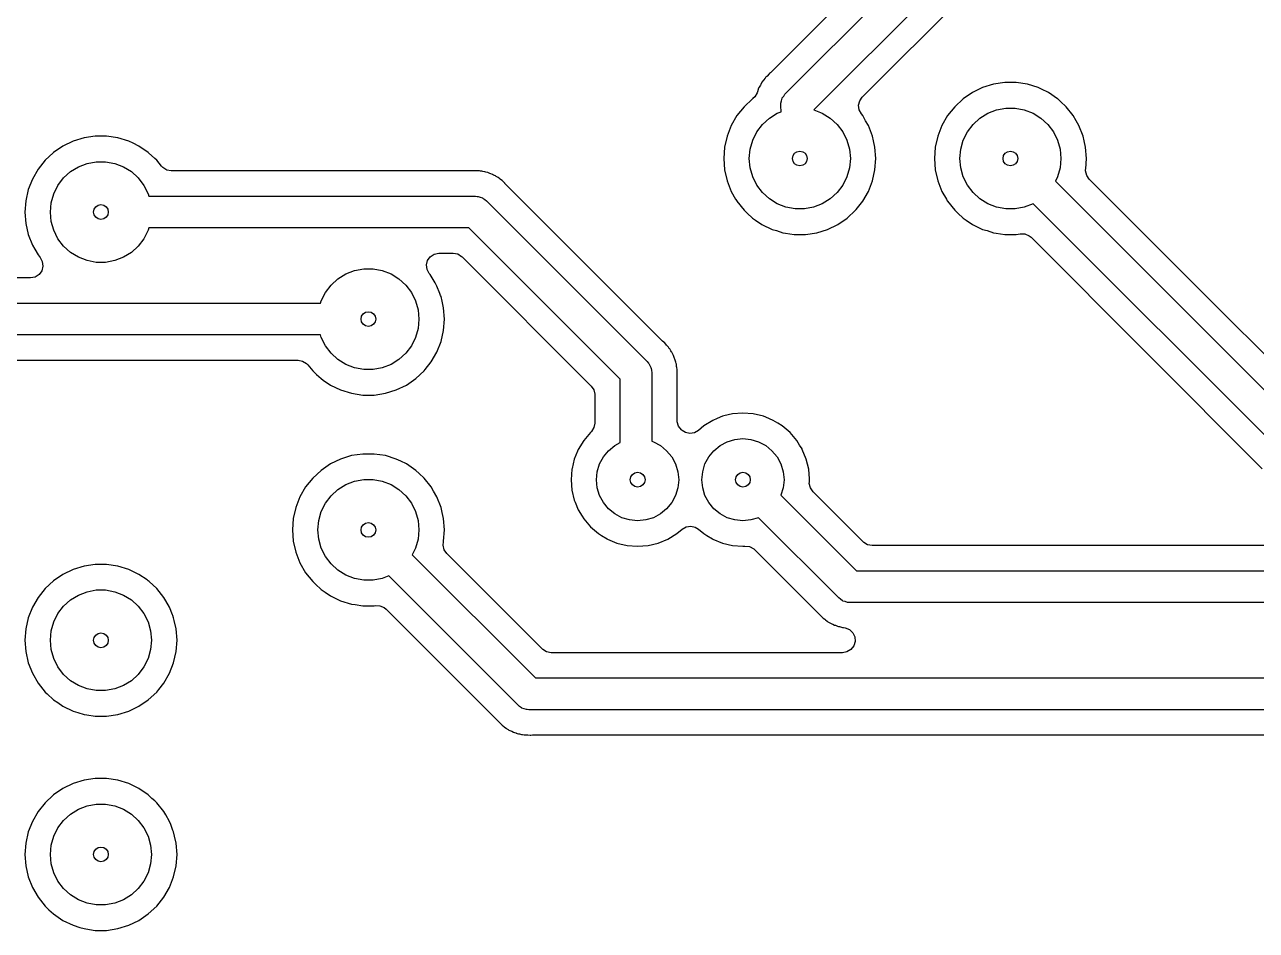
# Model space of a CAD drawing. Extents: x 0.79 to 9.84, y -6.5 to -0.79.
# Drawn here: x 1.666 to 2.817, y -3.558 to -2.712 of the extents above; entities that cross this region are included whole.
import ezdxf

# ---------------------------------------------------------------- set-up
doc = ezdxf.new("R2010")
doc.units = 0
doc.header["$MEASUREMENT"] = 0
doc.layers.add('BLACK', color=7, linetype='CONTINUOUS')

msp = doc.modelspace()

# ---------------------------------------------------------------- linework, layer by layer
at = {"layer": 'BLACK', "linetype": 'CONTINUOUS'}
for p, q in [((2.558, -2.5625), (2.3632, -2.7573)), ((2.377, -2.777), (2.577, -2.577)), ((2.5935, -2.6022), (2.4037, -2.792)), ((2.4489, -2.7802), (2.5999, -2.6293)), ((2.3582, -2.7625), (2.3566, -2.7641)), ((2.3586, -2.7619), (2.3582, -2.7625)), ((2.3589, -2.7616), (2.3586, -2.7619)), ((2.3596, -2.7609), (2.3589, -2.7616)), ((2.3589, -2.7616), (2.3589, -2.7616)), ((2.3599, -2.7606), (2.3596, -2.7609)), ((2.3619, -2.7584), (2.3599, -2.7606)), ((2.3623, -2.758), (2.3619, -2.7584)), ((2.3632, -2.7573), (2.3623, -2.758)), ((2.3623, -2.758), (2.3623, -2.758)), ((2.3516, -2.7731), (2.3509, -2.7753)), ((2.3517, -2.7727), (2.3516, -2.7731)), ((2.3516, -2.7731), (2.3516, -2.7731)), ((2.3524, -2.7712), (2.3517, -2.7727)), ((2.3525, -2.7708), (2.3524, -2.7712)), ((2.3537, -2.7689), (2.3525, -2.7708)), ((2.3541, -2.7682), (2.3537, -2.7689)), ((2.3552, -2.7662), (2.3541, -2.7682)), ((2.3554, -2.7658), (2.3552, -2.7662)), ((2.3552, -2.7662), (2.3552, -2.7662)), ((2.3564, -2.7645), (2.3554, -2.7658)), ((2.3566, -2.7641), (2.3564, -2.7645)), ((2.3566, -2.7641), (2.3566, -2.7641)), ((2.5614, -2.7712), (2.5519, -2.7758)), ((2.5716, -2.7681), (2.5614, -2.7712)), ((2.5614, -2.7712), (2.5614, -2.7712)), ((2.5821, -2.7665), (2.5716, -2.7681)), ((2.5716, -2.7681), (2.5716, -2.7681)), ((2.5927, -2.7665), (2.5821, -2.7665)), ((2.5821, -2.7665), (2.5821, -2.7665)), ((2.6032, -2.7681), (2.5927, -2.7665)), ((2.5927, -2.7665), (2.5927, -2.7665)), ((2.6134, -2.7712), (2.6032, -2.7681)), ((2.6032, -2.7681), (2.6032, -2.7681)), ((2.6165, -2.7727), (2.6134, -2.7712)), ((2.6134, -2.7712), (2.6134, -2.7712)), ((2.6134, -2.7712), (2.6134, -2.7712)), ((2.6134, -2.7712), (2.6134, -2.7712)), ((2.6229, -2.7758), (2.6165, -2.7727)), ((2.3462, -2.7818), (2.3384, -2.7891)), ((2.3466, -2.7816), (2.3462, -2.7818)), ((2.3485, -2.7798), (2.3466, -2.7815)), ((2.3466, -2.7815), (2.3466, -2.7816)), ((2.3507, -2.7761), (2.3485, -2.7798)), ((2.3509, -2.7753), (2.3507, -2.776)), ((2.3507, -2.776), (2.3507, -2.7761)), ((2.3727, -2.7859), (2.3728, -2.7857)), ((2.3728, -2.7856), (2.3734, -2.7834)), ((2.3728, -2.7857), (2.3728, -2.7856)), ((2.3734, -2.7834), (2.374, -2.7812)), ((2.374, -2.7812), (2.3741, -2.7811)), ((2.3741, -2.7809), (2.3755, -2.7791)), ((2.3741, -2.7811), (2.3741, -2.7809)), ((2.3755, -2.7791), (2.3767, -2.7772)), ((2.3767, -2.7772), (2.3769, -2.7771)), ((2.3769, -2.7771), (2.377, -2.777)), ((2.4455, -2.7877), (2.4466, -2.7835)), ((2.4466, -2.7835), (2.4489, -2.7802)), ((2.5431, -2.7818), (2.5353, -2.7891)), ((2.5519, -2.7758), (2.5431, -2.7818)), ((2.5431, -2.7818), (2.5431, -2.7818)), ((2.5519, -2.7758), (2.5519, -2.7758)), ((2.6313, -2.7816), (2.6229, -2.7758)), ((2.6317, -2.7818), (2.6313, -2.7816)), ((2.6343, -2.7842), (2.6317, -2.7818)), ((2.6395, -2.7891), (2.6343, -2.7842)), ((2.3384, -2.7891), (2.3318, -2.7974)), ((2.3621, -2.7997), (2.3695, -2.7951)), ((2.3695, -2.7951), (2.373, -2.7937)), ((2.3727, -2.7883), (2.3727, -2.7859)), ((2.373, -2.7937), (2.3727, -2.7883)), ((2.4037, -2.792), (2.4116, -2.7951)), ((2.4116, -2.7951), (2.419, -2.7997)), ((2.446, -2.792), (2.4455, -2.7877)), ((2.4481, -2.7958), (2.446, -2.792)), ((2.4493, -2.7974), (2.4481, -2.7958)), ((2.5353, -2.7891), (2.5287, -2.7974)), ((2.5589, -2.7997), (2.5663, -2.7951)), ((2.5663, -2.7951), (2.5745, -2.792)), ((2.5745, -2.792), (2.583, -2.7904)), ((2.583, -2.7904), (2.5918, -2.7904)), ((2.5918, -2.7904), (2.6003, -2.792)), ((2.6003, -2.792), (2.6085, -2.7951)), ((2.6085, -2.7951), (2.6159, -2.7997)), ((2.6461, -2.7974), (2.6395, -2.7891)), ((2.3265, -2.8066), (2.3226, -2.8164)), ((2.3318, -2.7974), (2.3265, -2.8066)), ((2.3265, -2.8066), (2.3265, -2.8066)), ((2.3504, -2.8125), (2.3556, -2.8056)), ((2.3556, -2.8056), (2.3621, -2.7997)), ((2.419, -2.7997), (2.4255, -2.8056)), ((2.4255, -2.8056), (2.4307, -2.8125)), ((2.4521, -2.8022), (2.4493, -2.7974)), ((2.4546, -2.8066), (2.4521, -2.8022)), ((2.4585, -2.8164), (2.4546, -2.8066)), ((2.4546, -2.8066), (2.4546, -2.8066)), ((2.5234, -2.8066), (2.5195, -2.8164)), ((2.5287, -2.7974), (2.5234, -2.8066)), ((2.5234, -2.8066), (2.5234, -2.8066)), ((2.5472, -2.8125), (2.5525, -2.8056)), ((2.5525, -2.8056), (2.5589, -2.7997)), ((2.6159, -2.7997), (2.6223, -2.8056)), ((2.6223, -2.8056), (2.6276, -2.8125)), ((2.6489, -2.8022), (2.6461, -2.7974)), ((2.6461, -2.7974), (2.6461, -2.7974)), ((2.6461, -2.7974), (2.6461, -2.7974)), ((2.6514, -2.8066), (2.6489, -2.8022)), ((2.6553, -2.8164), (2.6514, -2.8066)), ((2.6514, -2.8066), (2.6514, -2.8066)), ((1.7216, -2.8181), (1.7114, -2.8212)), ((1.7321, -2.8165), (1.7216, -2.8181)), ((1.7216, -2.8181), (1.7216, -2.8181)), ((1.7427, -2.8165), (1.7321, -2.8165)), ((1.7321, -2.8165), (1.7321, -2.8165)), ((1.7532, -2.8181), (1.7427, -2.8165)), ((1.7427, -2.8165), (1.7427, -2.8165)), ((1.7634, -2.8212), (1.7532, -2.8181)), ((1.7532, -2.8181), (1.7532, -2.8181)), ((2.3226, -2.8164), (2.3203, -2.8268)), ((2.3465, -2.8203), (2.3504, -2.8125)), ((2.4307, -2.8125), (2.4346, -2.8203)), ((2.4595, -2.8209), (2.4585, -2.8164)), ((2.5195, -2.8164), (2.5171, -2.8268)), ((2.5433, -2.8203), (2.5472, -2.8125)), ((2.6276, -2.8125), (2.6315, -2.8203)), ((2.6564, -2.8209), (2.6553, -2.8164)), ((1.7019, -2.8258), (1.6931, -2.8318)), ((1.7114, -2.8212), (1.7019, -2.8258)), ((1.7019, -2.8258), (1.7019, -2.8258)), ((1.7114, -2.8212), (1.7114, -2.8212)), ((1.7675, -2.8232), (1.7634, -2.8212)), ((1.7634, -2.8212), (1.7634, -2.8212)), ((1.7634, -2.8212), (1.7634, -2.8212)), ((1.7634, -2.8212), (1.7634, -2.8212)), ((1.7729, -2.8258), (1.7675, -2.8232)), ((1.7817, -2.8318), (1.7729, -2.8258)), ((2.3203, -2.8268), (2.3195, -2.8374)), ((2.3433, -2.8374), (2.3441, -2.8287)), ((2.3441, -2.8287), (2.3465, -2.8203)), ((2.4346, -2.8203), (2.437, -2.8287)), ((2.437, -2.8287), (2.4378, -2.8374)), ((2.4608, -2.8268), (2.4595, -2.8209)), ((2.4616, -2.8374), (2.4608, -2.8268)), ((2.5171, -2.8268), (2.5163, -2.8374)), ((2.5402, -2.8374), (2.541, -2.8287)), ((2.541, -2.8287), (2.5433, -2.8203)), ((2.6315, -2.8203), (2.6338, -2.8287)), ((2.6338, -2.8287), (2.6346, -2.8374)), ((2.6577, -2.8268), (2.6564, -2.8209)), ((2.6585, -2.8374), (2.6577, -2.8268)), ((1.6853, -2.8391), (1.6787, -2.8474)), ((1.6929, -2.832), (1.6853, -2.8391)), ((1.6931, -2.8318), (1.6929, -2.832)), ((1.6931, -2.8318), (1.6931, -2.8318)), ((1.6931, -2.8318), (1.6931, -2.8318)), ((1.7163, -2.8451), (1.7245, -2.842)), ((1.7245, -2.842), (1.733, -2.8404)), ((1.733, -2.8404), (1.7418, -2.8404)), ((1.7418, -2.8404), (1.7503, -2.842)), ((1.7503, -2.842), (1.7585, -2.8451)), ((1.7819, -2.832), (1.7817, -2.8318)), ((1.7817, -2.8318), (1.7817, -2.8318)), ((1.7877, -2.8374), (1.7819, -2.832)), ((1.7895, -2.8391), (1.7877, -2.8374)), ((1.7939, -2.8446), (1.7895, -2.8391)), ((2.3195, -2.8374), (2.3203, -2.848)), ((2.3441, -2.8461), (2.3433, -2.8374)), ((2.4378, -2.8374), (2.437, -2.8461)), ((2.4608, -2.848), (2.4616, -2.8374)), ((2.5163, -2.8374), (2.5171, -2.848)), ((2.541, -2.8461), (2.5402, -2.8374)), ((2.6346, -2.8374), (2.6338, -2.8461)), ((2.6578, -2.847), (2.6585, -2.8374)), ((1.6787, -2.8474), (1.6734, -2.8566)), ((1.7025, -2.8556), (1.7089, -2.8497)), ((1.7089, -2.8497), (1.7163, -2.8451)), ((1.7585, -2.8451), (1.7659, -2.8497)), ((1.7659, -2.8497), (1.7723, -2.8556)), ((1.7952, -2.8459), (1.7939, -2.8446)), ((1.7989, -2.8482), (1.7952, -2.8459)), ((1.8031, -2.849), (1.7989, -2.8482)), ((2.0842, -2.849), (1.8031, -2.849)), ((2.0857, -2.8489), (2.0842, -2.849)), ((2.0863, -2.8488), (2.0857, -2.8489)), ((2.0864, -2.8488), (2.0863, -2.8488)), ((2.087, -2.8489), (2.0864, -2.8488)), ((2.0864, -2.8488), (2.0864, -2.8488)), ((2.0884, -2.849), (2.087, -2.8489)), ((2.0893, -2.849), (2.0884, -2.849)), ((2.0913, -2.849), (2.0893, -2.849)), ((2.092, -2.8491), (2.0913, -2.849)), ((2.0913, -2.849), (2.0913, -2.849)), ((2.0935, -2.8493), (2.092, -2.8491)), ((2.0942, -2.8494), (2.0935, -2.8493)), ((2.0961, -2.85), (2.0942, -2.8494)), ((2.0942, -2.8494), (2.0942, -2.8494)), ((2.097, -2.8502), (2.0961, -2.85)), ((2.099, -2.8506), (2.097, -2.8502)), ((2.0996, -2.8509), (2.099, -2.8506)), ((2.099, -2.8506), (2.099, -2.8506)), ((2.099, -2.8506), (2.099, -2.8506)), ((2.101, -2.8514), (2.0996, -2.8509)), ((2.1017, -2.8516), (2.101, -2.8514)), ((2.1035, -2.8525), (2.1017, -2.8516)), ((2.1017, -2.8516), (2.1017, -2.8516)), ((2.1043, -2.8529), (2.1035, -2.8525)), ((2.1061, -2.8536), (2.1043, -2.8529)), ((2.1067, -2.8541), (2.1061, -2.8536)), ((2.1061, -2.8536), (2.1061, -2.8536)), ((2.108, -2.8548), (2.1067, -2.8541)), ((2.3203, -2.848), (2.3226, -2.8584)), ((2.3465, -2.8545), (2.3441, -2.8461)), ((2.3504, -2.8623), (2.3465, -2.8545)), ((2.4346, -2.8545), (2.4307, -2.8623)), ((2.437, -2.8461), (2.4346, -2.8545)), ((2.4585, -2.8584), (2.4608, -2.848)), ((2.5171, -2.848), (2.5195, -2.8584)), ((2.5433, -2.8545), (2.541, -2.8461)), ((2.5472, -2.8623), (2.5433, -2.8545)), ((2.6315, -2.8545), (2.6294, -2.8585)), ((2.6338, -2.8461), (2.6315, -2.8545)), ((2.6577, -2.8476), (2.6578, -2.847)), ((2.6577, -2.849), (2.6577, -2.8476)), ((2.6587, -2.8533), (2.6577, -2.849)), ((2.6611, -2.8568), (2.6587, -2.8533)), ((1.6734, -2.8566), (1.6695, -2.8664)), ((1.6734, -2.8566), (1.6734, -2.8566)), ((1.6933, -2.8703), (1.6972, -2.8625)), ((1.6972, -2.8625), (1.7025, -2.8556)), ((1.7723, -2.8556), (1.7776, -2.8625)), ((1.7776, -2.8625), (1.7815, -2.8703)), ((2.1086, -2.8552), (2.108, -2.8548)), ((2.1102, -2.8564), (2.1086, -2.8552)), ((2.1086, -2.8552), (2.1086, -2.8552)), ((2.1109, -2.857), (2.1102, -2.8564)), ((2.1125, -2.8581), (2.1109, -2.857)), ((2.1135, -2.8592), (2.1125, -2.8581)), ((2.1148, -2.8605), (2.1135, -2.8592)), ((2.115, -2.8607), (2.1148, -2.8605)), ((2.2623, -3.008), (2.115, -2.8607)), ((2.3226, -2.8584), (2.3265, -2.8682)), ((2.3556, -2.8692), (2.3504, -2.8623)), ((2.4307, -2.8623), (2.4255, -2.8692)), ((2.4546, -2.8682), (2.4585, -2.8584)), ((2.5195, -2.8584), (2.5234, -2.8682)), ((2.5525, -2.8692), (2.5472, -2.8623)), ((2.6294, -2.8585), (2.8736, -3.1027)), ((2.7697, -2.9653), (2.6611, -2.8568)), ((1.6671, -2.8768), (1.6663, -2.8874)), ((1.6695, -2.8664), (1.6671, -2.8768)), ((1.691, -2.8787), (1.6933, -2.8703)), ((1.7815, -2.8703), (1.7821, -2.8726)), ((1.7821, -2.8726), (2.0874, -2.8726)), ((2.0874, -2.8726), (2.0889, -2.8728)), ((2.0889, -2.8728), (2.0892, -2.8728)), ((2.0892, -2.8728), (2.0894, -2.8728)), ((2.0894, -2.8728), (2.0898, -2.8728)), ((2.0898, -2.8728), (2.0918, -2.8735)), ((2.0918, -2.8735), (2.0939, -2.8741)), ((2.0939, -2.8741), (2.0941, -2.8743)), ((2.0941, -2.8743), (2.0944, -2.8744)), ((2.0944, -2.8744), (2.0961, -2.8757)), ((2.0961, -2.8757), (2.0978, -2.877)), ((2.0978, -2.877), (2.2478, -3.027)), ((2.3265, -2.8682), (2.3265, -2.8682)), ((2.3265, -2.8682), (2.3306, -2.8754)), ((2.3306, -2.8754), (2.3316, -2.877)), ((2.3316, -2.877), (2.3318, -2.8774)), ((2.3318, -2.8774), (2.3384, -2.8858)), ((2.3621, -2.8751), (2.3556, -2.8692)), ((2.3695, -2.8797), (2.3621, -2.8751)), ((2.419, -2.8751), (2.4116, -2.8797)), ((2.4255, -2.8692), (2.419, -2.8751)), ((2.4432, -2.885), (2.4493, -2.8774)), ((2.4493, -2.8774), (2.4546, -2.8682)), ((2.4493, -2.8774), (2.4493, -2.8774)), ((2.4493, -2.8774), (2.4493, -2.8774)), ((2.5234, -2.8682), (2.5234, -2.8682)), ((2.5234, -2.8682), (2.5275, -2.8754)), ((2.5275, -2.8754), (2.5284, -2.877)), ((2.5284, -2.877), (2.5287, -2.8774)), ((2.5287, -2.8774), (2.5353, -2.8858)), ((2.5589, -2.8751), (2.5525, -2.8692)), ((2.5663, -2.8797), (2.5589, -2.8751)), ((1.6663, -2.8874), (1.6671, -2.898)), ((1.6902, -2.8874), (1.691, -2.8787)), ((1.691, -2.8961), (1.6902, -2.8874)), ((2.3384, -2.8858), (2.3414, -2.8885)), ((2.3414, -2.8885), (2.3462, -2.893)), ((2.3776, -2.8828), (2.3695, -2.8797)), ((2.3862, -2.8844), (2.3776, -2.8828)), ((2.3949, -2.8844), (2.3862, -2.8844)), ((2.4035, -2.8828), (2.3949, -2.8844)), ((2.4116, -2.8797), (2.4035, -2.8828)), ((2.4349, -2.893), (2.4427, -2.8858)), ((2.4427, -2.8858), (2.4432, -2.885)), ((2.5353, -2.8858), (2.5383, -2.8885)), ((2.5383, -2.8885), (2.5431, -2.893)), ((2.5745, -2.8828), (2.5663, -2.8797)), ((2.583, -2.8844), (2.5745, -2.8828)), ((2.5918, -2.8844), (2.583, -2.8844)), ((2.6003, -2.8828), (2.5918, -2.8844)), ((2.6085, -2.8797), (2.6003, -2.8828)), ((2.6087, -2.8796), (2.6085, -2.8797)), ((2.8527, -3.1236), (2.6087, -2.8796)), ((1.6671, -2.898), (1.6695, -2.9084)), ((1.6933, -2.9045), (1.691, -2.8961)), ((2.3462, -2.893), (2.349, -2.8949)), ((2.349, -2.8949), (2.355, -2.899)), ((2.355, -2.899), (2.355, -2.899)), ((2.355, -2.899), (2.355, -2.899)), ((2.355, -2.899), (2.3646, -2.9036)), ((2.4165, -2.9036), (2.4261, -2.899)), ((2.4261, -2.899), (2.4349, -2.893)), ((2.5431, -2.893), (2.5459, -2.8949)), ((2.5459, -2.8949), (2.5519, -2.899)), ((2.5519, -2.899), (2.5519, -2.899)), ((2.5519, -2.899), (2.5519, -2.899)), ((2.5519, -2.899), (2.5614, -2.9036)), ((1.6695, -2.9084), (1.6734, -2.9182)), ((1.6972, -2.9123), (1.6933, -2.9045)), ((1.7025, -2.9192), (1.6972, -2.9123)), ((1.7776, -2.9123), (1.7723, -2.9192)), ((1.7815, -2.9045), (1.7776, -2.9123)), ((1.7821, -2.9022), (1.7815, -2.9045)), ((2.0813, -2.9022), (1.7821, -2.9022)), ((2.2226, -3.0435), (2.0813, -2.9022)), ((2.3646, -2.9036), (2.3646, -2.9036)), ((2.3646, -2.9036), (2.3646, -2.9036)), ((2.3646, -2.9036), (2.3687, -2.9048)), ((2.3687, -2.9048), (2.3747, -2.9067)), ((2.3747, -2.9067), (2.3747, -2.9067)), ((2.3747, -2.9067), (2.3747, -2.9067)), ((2.3747, -2.9067), (2.3773, -2.9071)), ((2.3773, -2.9071), (2.3852, -2.9083)), ((2.3852, -2.9083), (2.3852, -2.9083)), ((2.3852, -2.9083), (2.3852, -2.9083)), ((2.3852, -2.9083), (2.3959, -2.9083)), ((2.3959, -2.9083), (2.4064, -2.9067)), ((2.3959, -2.9083), (2.3959, -2.9083)), ((2.4064, -2.9067), (2.4165, -2.9036)), ((2.5614, -2.9036), (2.5614, -2.9036)), ((2.5614, -2.9036), (2.5614, -2.9036)), ((2.5614, -2.9036), (2.5655, -2.9048)), ((2.5655, -2.9048), (2.5716, -2.9067)), ((2.5716, -2.9067), (2.5716, -2.9067)), ((2.5716, -2.9067), (2.5716, -2.9067)), ((2.5716, -2.9067), (2.5741, -2.9071)), ((2.5741, -2.9071), (2.5821, -2.9083)), ((2.5821, -2.9083), (2.5821, -2.9083)), ((2.5821, -2.9083), (2.5821, -2.9083)), ((2.5821, -2.9083), (2.5927, -2.9083)), ((2.5927, -2.9083), (2.5966, -2.9077)), ((2.5927, -2.9083), (2.5927, -2.9083)), ((2.5966, -2.9077), (2.6009, -2.9079)), ((2.6009, -2.9079), (2.6049, -2.9096)), ((2.6049, -2.9096), (2.6067, -2.911)), ((2.6067, -2.911), (2.8228, -3.1272)), ((1.6734, -2.9182), (1.6734, -2.9182)), ((1.6734, -2.9182), (1.6756, -2.9222)), ((1.6756, -2.9222), (1.6787, -2.9274)), ((1.7089, -2.9251), (1.7025, -2.9192)), ((1.7723, -2.9192), (1.7659, -2.9251)), ((1.6787, -2.9274), (1.6787, -2.9274)), ((1.6787, -2.9274), (1.6787, -2.9274)), ((1.6787, -2.9274), (1.6806, -2.9299)), ((1.6806, -2.9299), (1.6826, -2.9337)), ((1.6826, -2.9337), (1.6832, -2.938)), ((1.7163, -2.9297), (1.7089, -2.9251)), ((1.7245, -2.9328), (1.7163, -2.9297)), ((1.733, -2.9344), (1.7245, -2.9328)), ((1.7418, -2.9344), (1.733, -2.9344)), ((1.7503, -2.9328), (1.7418, -2.9344)), ((1.7585, -2.9297), (1.7503, -2.9328)), ((1.7659, -2.9251), (1.7585, -2.9297)), ((2.0416, -2.9368), (2.0427, -2.9326)), ((2.0427, -2.9326), (2.0452, -2.9291)), ((2.0452, -2.9291), (2.0489, -2.9267)), ((2.0489, -2.9267), (2.0531, -2.9258)), ((2.0531, -2.9258), (2.0534, -2.9258)), ((2.0534, -2.9258), (2.0666, -2.9258)), ((2.0666, -2.9258), (2.0709, -2.9266)), ((2.0709, -2.9266), (2.0745, -2.9289)), ((2.0745, -2.9289), (2.0749, -2.9293)), ((2.0749, -2.9293), (2.1955, -3.0499)), ((1.6796, -2.9457), (1.676, -2.9481)), ((1.6821, -2.9422), (1.6796, -2.9457)), ((1.6832, -2.938), (1.6821, -2.9422)), ((1.9589, -2.9497), (1.9663, -2.9451)), ((1.9663, -2.9451), (1.9745, -2.942)), ((1.9745, -2.942), (1.983, -2.9404)), ((1.983, -2.9404), (1.9918, -2.9404)), ((1.9918, -2.9404), (2.0003, -2.942)), ((2.0003, -2.942), (2.0085, -2.9451)), ((2.0085, -2.9451), (2.0159, -2.9497)), ((2.0422, -2.9411), (2.0416, -2.9368)), ((2.0442, -2.9449), (2.0422, -2.9411)), ((2.045, -2.9459), (2.0442, -2.9449)), ((2.0461, -2.9474), (2.045, -2.9459)), ((1.6714, -2.949), (1.5582, -2.949)), ((1.6717, -2.949), (1.6714, -2.949)), ((1.676, -2.9481), (1.6717, -2.949)), ((1.9472, -2.9625), (1.9525, -2.9556)), ((1.9525, -2.9556), (1.9589, -2.9497)), ((2.0159, -2.9497), (2.0223, -2.9556)), ((2.0223, -2.9556), (2.0276, -2.9625)), ((2.0497, -2.9536), (2.0461, -2.9474)), ((2.0514, -2.9566), (2.0497, -2.9536)), ((2.0541, -2.9634), (2.0514, -2.9566)), ((2.0514, -2.9566), (2.0514, -2.9566)), ((1.9433, -2.9703), (1.9472, -2.9625)), ((2.0276, -2.9625), (2.0315, -2.9703)), ((2.0549, -2.9653), (2.0541, -2.9634)), ((2.0553, -2.9664), (2.0549, -2.9653)), ((2.0563, -2.9706), (2.0553, -2.9664)), ((2.8772, -3.0728), (2.7697, -2.9653)), ((1.5435, -2.9726), (1.9427, -2.9726)), ((1.9427, -2.9726), (1.9433, -2.9703)), ((2.0315, -2.9703), (2.0338, -2.9787)), ((2.0338, -2.9787), (2.0346, -2.9874)), ((2.0577, -2.9768), (2.0563, -2.9706)), ((2.0585, -2.9874), (2.0577, -2.9768)), ((2.0346, -2.9874), (2.0338, -2.9961)), ((2.0577, -2.998), (2.0585, -2.9874)), ((1.9427, -3.0022), (1.5374, -3.0022)), ((1.9433, -3.0045), (1.9427, -3.0022)), ((1.9472, -3.0123), (1.9433, -3.0045)), ((2.0315, -3.0045), (2.0276, -3.0123)), ((2.0338, -2.9961), (2.0315, -3.0045)), ((2.0553, -3.0084), (2.0577, -2.998)), ((1.9525, -3.0192), (1.9472, -3.0123)), ((2.0276, -3.0123), (2.0223, -3.0192)), ((2.0514, -3.0182), (2.0553, -3.0084)), ((2.2634, -3.009), (2.2623, -3.008)), ((2.264, -3.0094), (2.2634, -3.009)), ((2.2653, -3.0109), (2.264, -3.0094)), ((2.264, -3.0094), (2.264, -3.0094)), ((2.2659, -3.0116), (2.2653, -3.0109)), ((2.2673, -3.013), (2.2659, -3.0116)), ((2.2677, -3.0136), (2.2673, -3.013)), ((2.2673, -3.013), (2.2673, -3.013)), ((2.2686, -3.0148), (2.2677, -3.0136)), ((2.2691, -3.0153), (2.2686, -3.0148)), ((2.2701, -3.0171), (2.2691, -3.0153)), ((2.2691, -3.0153), (2.2691, -3.0153)), ((2.2691, -3.0153), (2.2691, -3.0153)), ((1.5406, -3.0258), (1.9217, -3.0258)), ((1.9217, -3.0258), (1.9259, -3.0266)), ((1.9259, -3.0266), (1.9296, -3.0289)), ((1.9589, -3.0251), (1.9525, -3.0192)), ((1.9663, -3.0297), (1.9589, -3.0251)), ((2.0159, -3.0251), (2.0085, -3.0297)), ((2.0223, -3.0192), (2.0159, -3.0251)), ((2.0405, -3.0345), (2.0461, -3.0274)), ((2.0461, -3.0274), (2.0514, -3.0182)), ((2.0461, -3.0274), (2.0461, -3.0274)), ((2.0461, -3.0274), (2.0461, -3.0274)), ((2.2478, -3.027), (2.2488, -3.0281)), ((2.2705, -3.0179), (2.2701, -3.0171)), ((2.2708, -3.0182), (2.2705, -3.0179)), ((2.2716, -3.0195), (2.2708, -3.0182)), ((2.2719, -3.0202), (2.2716, -3.0195)), ((2.2725, -3.0215), (2.2719, -3.0202)), ((2.2729, -3.0222), (2.2725, -3.0215)), ((2.2735, -3.0241), (2.2729, -3.0222)), ((2.2729, -3.0222), (2.2729, -3.0222)), ((2.2738, -3.0249), (2.2735, -3.0241)), ((2.2741, -3.0258), (2.2738, -3.0249)), ((2.2745, -3.0268), (2.2741, -3.0258)), ((2.2746, -3.0275), (2.2745, -3.0268)), ((2.2745, -3.0268), (2.2745, -3.0268)), ((2.275, -3.0289), (2.2746, -3.0275)), ((1.9296, -3.0289), (1.9309, -3.0302)), ((1.9309, -3.0302), (1.9353, -3.0358)), ((1.9353, -3.0358), (1.9389, -3.0391)), ((1.9745, -3.0328), (1.9663, -3.0297)), ((1.983, -3.0344), (1.9745, -3.0328)), ((1.9918, -3.0344), (1.983, -3.0344)), ((2.0003, -3.0328), (1.9918, -3.0344)), ((2.0085, -3.0297), (2.0003, -3.0328)), ((2.0317, -3.043), (2.0395, -3.0358)), ((2.0395, -3.0358), (2.0405, -3.0345)), ((2.2488, -3.0281), (2.2491, -3.0283)), ((2.2491, -3.0283), (2.2491, -3.0285)), ((2.2491, -3.0285), (2.2494, -3.0288)), ((2.2494, -3.0288), (2.2504, -3.0307)), ((2.2504, -3.0307), (2.2514, -3.0326)), ((2.2514, -3.0326), (2.2514, -3.0329)), ((2.2514, -3.0329), (2.2516, -3.0332)), ((2.2516, -3.0332), (2.2518, -3.0353)), ((2.2518, -3.0353), (2.2522, -3.0374)), ((2.2522, -3.0374), (2.2522, -3.1015)), ((2.2752, -3.0296), (2.275, -3.0289)), ((2.2752, -3.0299), (2.2752, -3.0296)), ((2.2754, -3.0316), (2.2752, -3.0299)), ((2.2755, -3.0325), (2.2754, -3.0316)), ((2.2759, -3.0345), (2.2755, -3.0325)), ((2.2758, -3.0374), (2.2759, -3.0345)), ((2.2758, -3.0377), (2.2758, -3.0374)), ((2.2758, -3.038), (2.2758, -3.0377)), ((2.2758, -3.0819), (2.2758, -3.038)), ((1.9389, -3.0391), (1.9431, -3.043)), ((1.9431, -3.043), (1.945, -3.0443)), ((1.945, -3.0443), (1.9519, -3.049)), ((1.9519, -3.049), (1.9519, -3.049)), ((1.9519, -3.049), (1.9519, -3.049)), ((1.9519, -3.049), (1.9614, -3.0536)), ((2.0134, -3.0536), (2.0229, -3.049)), ((2.0229, -3.049), (2.0317, -3.043)), ((2.1955, -3.0499), (2.198, -3.0534)), ((2.2226, -3.1028), (2.2226, -3.0435)), ((1.9614, -3.0536), (1.9716, -3.0567)), ((1.9716, -3.0567), (1.9716, -3.0567)), ((1.9716, -3.0567), (1.9716, -3.0567)), ((1.9716, -3.0567), (1.9768, -3.0575)), ((1.9768, -3.0575), (1.9821, -3.0583)), ((1.9821, -3.0583), (1.9821, -3.0583)), ((1.9821, -3.0583), (1.9821, -3.0583)), ((1.9821, -3.0583), (1.9927, -3.0583)), ((1.9927, -3.0583), (2.0032, -3.0567)), ((1.9927, -3.0583), (1.9927, -3.0583)), ((2.0032, -3.0567), (2.0134, -3.0536)), ((2.198, -3.0534), (2.199, -3.0576)), ((2.199, -3.0576), (2.199, -3.0582)), ((2.199, -3.0582), (2.199, -3.0845)), ((2.199, -3.0845), (2.1982, -3.0888)), ((2.2759, -3.0833), (2.2758, -3.0819)), ((2.2772, -3.0874), (2.2759, -3.0833)), ((2.3092, -3.082), (2.3008, -3.0871)), ((2.3134, -3.0802), (2.3092, -3.082)), ((2.3092, -3.082), (2.3092, -3.082)), ((2.3092, -3.082), (2.3092, -3.082)), ((2.3092, -3.082), (2.3092, -3.082)), ((2.3182, -3.0782), (2.3134, -3.0802)), ((2.3197, -3.0779), (2.3182, -3.0782)), ((2.3277, -3.0759), (2.3197, -3.0779)), ((2.3374, -3.0752), (2.3277, -3.0759)), ((2.3277, -3.0759), (2.3277, -3.0759)), ((2.3277, -3.0759), (2.3277, -3.0759)), ((2.3277, -3.0759), (2.3277, -3.0759)), ((2.3471, -3.0759), (2.3374, -3.0752)), ((2.3374, -3.0752), (2.3374, -3.0752)), ((2.3566, -3.0782), (2.3471, -3.0759)), ((2.3471, -3.0759), (2.3471, -3.0759)), ((2.3471, -3.0759), (2.3471, -3.0759)), ((2.3471, -3.0759), (2.3471, -3.0759)), ((2.3588, -3.0791), (2.3566, -3.0782)), ((2.3566, -3.0782), (2.3566, -3.0782)), ((2.3566, -3.0782), (2.3566, -3.0782)), ((2.3656, -3.082), (2.3588, -3.0791)), ((2.3699, -3.0845), (2.3656, -3.082)), ((2.3656, -3.082), (2.3656, -3.082)), ((2.3656, -3.082), (2.3656, -3.082)), ((2.374, -3.0871), (2.3699, -3.0845)), ((2.195, -3.0934), (2.1886, -3.1008)), ((2.1953, -3.0931), (2.195, -3.0934)), ((2.1959, -3.0925), (2.1953, -3.0931)), ((2.1953, -3.0931), (2.1953, -3.0931)), ((2.1982, -3.0888), (2.1959, -3.0925)), ((2.2799, -3.0908), (2.2772, -3.0874)), ((2.2805, -3.0913), (2.2799, -3.0908)), ((2.2836, -3.0932), (2.2805, -3.0913)), ((2.2878, -3.0941), (2.2836, -3.0932)), ((2.2921, -3.0935), (2.2878, -3.0941)), ((2.2958, -3.0913), (2.2921, -3.0935)), ((2.3008, -3.0871), (2.2958, -3.0913)), ((2.3008, -3.0871), (2.3008, -3.0871)), ((2.3814, -3.0934), (2.374, -3.0871)), ((2.3877, -3.1008), (2.3814, -3.0934)), ((2.1886, -3.1008), (2.1835, -3.1092)), ((2.2118, -3.1103), (2.2177, -3.1055)), ((2.2177, -3.1055), (2.2226, -3.1028)), ((2.2522, -3.1015), (2.2537, -3.1019)), ((2.2537, -3.1019), (2.2603, -3.1055)), ((2.2603, -3.1055), (2.2661, -3.1103)), ((2.3103, -3.1103), (2.3161, -3.1055)), ((2.3161, -3.1055), (2.3227, -3.1019)), ((2.3227, -3.1019), (2.3299, -3.0998)), ((2.3299, -3.0998), (2.3374, -3.099)), ((2.3374, -3.099), (2.3449, -3.0998)), ((2.3449, -3.0998), (2.3521, -3.1019)), ((2.3521, -3.1019), (2.3587, -3.1055)), ((2.3587, -3.1055), (2.3645, -3.1103)), ((2.3904, -3.1051), (2.3877, -3.1008)), ((2.3926, -3.1087), (2.3904, -3.1051)), ((1.9614, -3.1181), (1.9519, -3.1227)), ((1.9716, -3.1149), (1.9614, -3.1181)), ((1.9614, -3.1181), (1.9614, -3.1181)), ((1.9821, -3.1134), (1.9716, -3.1149)), ((1.9716, -3.1149), (1.9716, -3.1149)), ((1.9927, -3.1134), (1.9821, -3.1134)), ((1.9821, -3.1134), (1.9821, -3.1134)), ((2.0032, -3.1149), (1.9927, -3.1134)), ((1.9927, -3.1134), (1.9927, -3.1134)), ((2.0134, -3.1181), (2.0032, -3.1149)), ((2.0032, -3.1149), (2.0032, -3.1149)), ((2.0178, -3.1202), (2.0134, -3.1181)), ((2.0134, -3.1181), (2.0134, -3.1181)), ((2.0134, -3.1181), (2.0134, -3.1181)), ((2.0134, -3.1181), (2.0134, -3.1181)), ((2.1798, -3.1182), (2.1777, -3.1268)), ((2.1829, -3.1108), (2.1798, -3.1182)), ((2.1798, -3.1182), (2.1798, -3.1182)), ((2.1798, -3.1182), (2.1798, -3.1182)), ((2.1835, -3.1092), (2.1829, -3.1108)), ((2.1835, -3.1092), (2.1835, -3.1092)), ((2.1835, -3.1092), (2.1835, -3.1092)), ((2.2035, -3.1227), (2.2071, -3.1161)), ((2.2071, -3.1161), (2.2118, -3.1103)), ((2.2661, -3.1103), (2.2709, -3.1161)), ((2.2709, -3.1161), (2.2744, -3.1227)), ((2.3019, -3.1227), (2.3055, -3.1161)), ((2.3055, -3.1161), (2.3103, -3.1103)), ((2.3645, -3.1103), (2.3693, -3.1161)), ((2.3693, -3.1161), (2.3729, -3.1227)), ((2.3928, -3.1092), (2.3926, -3.1087)), ((2.3966, -3.1182), (2.3928, -3.1092)), ((2.3989, -3.1277), (2.3966, -3.1182)), ((1.9431, -3.1287), (1.9353, -3.1359)), ((1.9519, -3.1227), (1.9431, -3.1287)), ((1.9431, -3.1287), (1.9431, -3.1287)), ((1.9519, -3.1227), (1.9519, -3.1227)), ((2.0229, -3.1227), (2.0178, -3.1202)), ((2.0317, -3.1287), (2.0229, -3.1227)), ((2.0348, -3.1316), (2.0317, -3.1287)), ((2.0317, -3.1287), (2.0317, -3.1287)), ((2.1775, -3.1277), (2.1768, -3.1374)), ((2.1777, -3.1268), (2.1775, -3.1277)), ((2.1775, -3.1277), (2.1775, -3.1277)), ((2.2006, -3.1374), (2.2013, -3.1299)), ((2.2013, -3.1299), (2.2035, -3.1227)), ((2.2744, -3.1227), (2.2766, -3.1299)), ((2.2766, -3.1299), (2.2774, -3.1374)), ((2.299, -3.1374), (2.2998, -3.1299)), ((2.2998, -3.1299), (2.3019, -3.1227)), ((2.3729, -3.1227), (2.375, -3.1299)), ((2.375, -3.1299), (2.3758, -3.1374)), ((2.3996, -3.1367), (2.3989, -3.1277)), ((2.3989, -3.1277), (2.3989, -3.1277)), ((2.3989, -3.1277), (2.3989, -3.1277)), ((1.9353, -3.1359), (1.9287, -3.1442)), ((1.9589, -3.1466), (1.9663, -3.142)), ((1.9663, -3.142), (1.9745, -3.1388)), ((1.9745, -3.1388), (1.983, -3.1372)), ((1.983, -3.1372), (1.9918, -3.1372)), ((1.9918, -3.1372), (2.0003, -3.1388)), ((2.0003, -3.1388), (2.0085, -3.142)), ((2.0085, -3.142), (2.0159, -3.1466)), ((2.0395, -3.1359), (2.0348, -3.1316)), ((2.0461, -3.1442), (2.0395, -3.1359)), ((2.1768, -3.1374), (2.1768, -3.1374)), ((2.1768, -3.1374), (2.1775, -3.1471)), ((2.2013, -3.1449), (2.2006, -3.1374)), ((2.2774, -3.1374), (2.2766, -3.1449)), ((2.2998, -3.1449), (2.299, -3.1374)), ((2.3758, -3.1374), (2.375, -3.1449)), ((2.3994, -3.1408), (2.3995, -3.1393)), ((2.4004, -3.145), (2.3994, -3.1408)), ((2.3995, -3.1391), (2.3996, -3.1374)), ((2.3995, -3.1393), (2.3995, -3.1391)), ((2.3996, -3.1374), (2.3996, -3.1367)), ((1.9234, -3.1534), (1.9195, -3.1633)), ((1.9287, -3.1442), (1.9234, -3.1534)), ((1.9234, -3.1534), (1.9234, -3.1534)), ((1.9472, -3.1594), (1.9525, -3.1524)), ((1.9525, -3.1524), (1.9589, -3.1466)), ((2.0159, -3.1466), (2.0223, -3.1524)), ((2.0223, -3.1524), (2.0276, -3.1594)), ((2.0483, -3.148), (2.0461, -3.1442)), ((2.0461, -3.1442), (2.0461, -3.1442)), ((2.0461, -3.1442), (2.0461, -3.1442)), ((2.0514, -3.1534), (2.0483, -3.148)), ((2.0553, -3.1633), (2.0514, -3.1534)), ((2.0514, -3.1534), (2.0514, -3.1534)), ((2.1775, -3.1471), (2.1775, -3.1471)), ((2.1775, -3.1471), (2.1775, -3.1471)), ((2.1775, -3.1471), (2.1775, -3.1471)), ((2.1775, -3.1471), (2.1798, -3.1566)), ((2.2035, -3.1521), (2.2013, -3.1449)), ((2.2071, -3.1587), (2.2035, -3.1521)), ((2.2744, -3.1521), (2.2709, -3.1587)), ((2.2766, -3.1449), (2.2744, -3.1521)), ((2.3019, -3.1521), (2.2998, -3.1449)), ((2.3055, -3.1587), (2.3019, -3.1521)), ((2.375, -3.1449), (2.3729, -3.152)), ((2.3729, -3.152), (2.4435, -3.2226)), ((2.4029, -3.1486), (2.4004, -3.145)), ((2.4499, -3.1955), (2.4029, -3.1486)), ((1.9195, -3.1633), (1.9171, -3.1737)), ((1.9433, -3.1672), (1.9472, -3.1594)), ((2.0276, -3.1594), (2.0315, -3.1672)), ((2.0564, -3.1681), (2.0553, -3.1633)), ((2.1798, -3.1566), (2.1798, -3.1566)), ((2.1798, -3.1566), (2.1805, -3.1584)), ((2.1805, -3.1584), (2.1835, -3.1656)), ((2.2118, -3.1645), (2.2071, -3.1587)), ((2.2177, -3.1693), (2.2118, -3.1645)), ((2.2661, -3.1645), (2.2603, -3.1693)), ((2.2709, -3.1587), (2.2661, -3.1645)), ((2.3103, -3.1645), (2.3055, -3.1587)), ((2.3161, -3.1693), (2.3103, -3.1645)), ((1.9171, -3.1737), (1.9163, -3.1843)), ((1.9402, -3.1843), (1.941, -3.1756)), ((1.941, -3.1756), (1.9433, -3.1672)), ((2.0315, -3.1672), (2.0338, -3.1756)), ((2.0338, -3.1756), (2.0346, -3.1843)), ((2.0577, -3.1737), (2.0564, -3.1681)), ((2.0585, -3.1843), (2.0577, -3.1737)), ((2.1835, -3.1656), (2.1835, -3.1656)), ((2.1835, -3.1656), (2.1835, -3.1656)), ((2.1835, -3.1656), (2.1872, -3.1716)), ((2.1872, -3.1716), (2.1886, -3.174)), ((2.1886, -3.174), (2.195, -3.1814)), ((2.2243, -3.1729), (2.2177, -3.1693)), ((2.2315, -3.175), (2.2243, -3.1729)), ((2.239, -3.1758), (2.2315, -3.175)), ((2.2465, -3.175), (2.239, -3.1758)), ((2.2537, -3.1729), (2.2465, -3.175)), ((2.2603, -3.1693), (2.2537, -3.1729)), ((2.3227, -3.1729), (2.3161, -3.1693)), ((2.3299, -3.175), (2.3227, -3.1729)), ((2.3374, -3.1758), (2.3299, -3.175)), ((2.3449, -3.175), (2.3374, -3.1758)), ((2.352, -3.1729), (2.3449, -3.175)), ((2.427, -3.2478), (2.352, -3.1729)), ((1.9163, -3.1843), (1.9171, -3.1948)), ((1.941, -3.1929), (1.9402, -3.1843)), ((2.0346, -3.1843), (2.0338, -3.1929)), ((2.0577, -3.1948), (2.0585, -3.1843)), ((2.195, -3.1814), (2.2024, -3.1877)), ((2.2024, -3.1877), (2.2052, -3.1894)), ((2.2672, -3.1928), (2.2755, -3.1877)), ((2.2755, -3.1877), (2.2757, -3.1876)), ((2.2757, -3.1876), (2.2805, -3.1835)), ((2.2805, -3.1835), (2.2843, -3.1813)), ((2.2843, -3.1813), (2.2886, -3.1807)), ((2.2886, -3.1807), (2.2928, -3.1816)), ((2.2928, -3.1816), (2.2958, -3.1835)), ((2.2958, -3.1835), (2.3008, -3.1877)), ((2.3008, -3.1877), (2.3008, -3.1877)), ((2.3008, -3.1877), (2.3008, -3.1877)), ((2.3008, -3.1877), (2.3036, -3.1894)), ((1.9171, -3.1948), (1.9195, -3.2052)), ((1.9433, -3.2013), (1.941, -3.1929)), ((2.0338, -3.1929), (2.0315, -3.2013)), ((2.0573, -3.1986), (2.0576, -3.1955)), ((2.0583, -3.2028), (2.0573, -3.1986)), ((2.0576, -3.1952), (2.0577, -3.1948)), ((2.0576, -3.1955), (2.0576, -3.1952)), ((2.2052, -3.1894), (2.2106, -3.1927)), ((2.2106, -3.1927), (2.2107, -3.1928)), ((2.2107, -3.1928), (2.2197, -3.1966)), ((2.2197, -3.1966), (2.2292, -3.1989)), ((2.2292, -3.1989), (2.2292, -3.1989)), ((2.2292, -3.1989), (2.2292, -3.1989)), ((2.2292, -3.1989), (2.239, -3.1996)), ((2.239, -3.1996), (2.2487, -3.1989)), ((2.239, -3.1996), (2.239, -3.1996)), ((2.239, -3.1996), (2.239, -3.1996)), ((2.2487, -3.1989), (2.2582, -3.1966)), ((2.2487, -3.1989), (2.2487, -3.1989)), ((2.2487, -3.1989), (2.2487, -3.1989)), ((2.2582, -3.1966), (2.2672, -3.1928)), ((2.3036, -3.1894), (2.309, -3.1927)), ((2.309, -3.1927), (2.3092, -3.1928)), ((2.3092, -3.1928), (2.3182, -3.1966)), ((2.3182, -3.1966), (2.3277, -3.1989)), ((2.3277, -3.1989), (2.3277, -3.1989)), ((2.3277, -3.1989), (2.3277, -3.1989)), ((2.3277, -3.1989), (2.3374, -3.1996)), ((2.3374, -3.1996), (2.3374, -3.1996)), ((2.3374, -3.1996), (2.3374, -3.1996)), ((2.3374, -3.1996), (2.338, -3.1996)), ((2.338, -3.1996), (2.3393, -3.1995)), ((2.3393, -3.1995), (2.3436, -3.1999)), ((2.3436, -3.1999), (2.3475, -3.2019)), ((2.4503, -3.1959), (2.4499, -3.1955)), ((2.4539, -3.1982), (2.4503, -3.1959)), ((2.4582, -3.199), (2.4539, -3.1982)), ((2.8342, -3.199), (2.4582, -3.199)), ((1.9195, -3.2052), (1.9234, -3.2151)), ((1.9472, -3.2091), (1.9433, -3.2013)), ((1.9525, -3.2161), (1.9472, -3.2091)), ((2.0315, -3.2013), (2.0284, -3.2075)), ((2.0284, -3.2075), (2.1435, -3.3226)), ((2.0607, -3.2064), (2.0583, -3.2028)), ((2.1499, -3.2955), (2.0607, -3.2064)), ((2.3475, -3.2019), (2.3486, -3.2029)), ((2.3486, -3.2029), (2.4098, -3.2641)), ((1.7114, -3.2212), (1.7019, -3.2258)), ((1.7216, -3.2181), (1.7114, -3.2212)), ((1.7114, -3.2212), (1.7114, -3.2212)), ((1.7321, -3.2165), (1.7216, -3.2181)), ((1.7216, -3.2181), (1.7216, -3.2181)), ((1.7427, -3.2165), (1.7321, -3.2165)), ((1.7321, -3.2165), (1.7321, -3.2165)), ((1.7532, -3.2181), (1.7427, -3.2165)), ((1.7427, -3.2165), (1.7427, -3.2165)), ((1.7634, -3.2212), (1.7532, -3.2181)), ((1.7532, -3.2181), (1.7532, -3.2181)), ((1.7661, -3.2225), (1.7634, -3.2212)), ((1.7634, -3.2212), (1.7634, -3.2212)), ((1.7634, -3.2212), (1.7634, -3.2212)), ((1.7634, -3.2212), (1.7634, -3.2212)), ((1.7729, -3.2258), (1.7661, -3.2225)), ((1.9234, -3.2151), (1.9234, -3.2151)), ((1.9234, -3.2151), (1.9287, -3.2243)), ((1.9589, -3.222), (1.9525, -3.2161)), ((1.9663, -3.2265), (1.9589, -3.222)), ((2.4435, -3.2226), (2.9313, -3.2226)), ((1.6931, -3.2318), (1.6853, -3.2391)), ((1.7019, -3.2258), (1.6931, -3.2318)), ((1.6931, -3.2318), (1.6931, -3.2318)), ((1.7019, -3.2258), (1.7019, -3.2258)), ((1.7805, -3.231), (1.7729, -3.2258)), ((1.7817, -3.2318), (1.7805, -3.231)), ((1.7826, -3.2326), (1.7817, -3.2318)), ((1.7895, -3.2391), (1.7826, -3.2326)), ((1.9287, -3.2243), (1.9353, -3.2326)), ((1.9353, -3.2326), (1.9378, -3.2349)), ((1.9745, -3.2297), (1.9663, -3.2265)), ((1.983, -3.2313), (1.9745, -3.2297)), ((1.9918, -3.2313), (1.983, -3.2313)), ((2.0003, -3.2297), (1.9918, -3.2313)), ((2.0064, -3.2273), (2.0003, -3.2297)), ((2.127, -3.3478), (2.0064, -3.2273)), ((1.6853, -3.2391), (1.6787, -3.2474)), ((1.7089, -3.2497), (1.7163, -3.2451)), ((1.7163, -3.2451), (1.7245, -3.242)), ((1.7245, -3.242), (1.733, -3.2404)), ((1.733, -3.2404), (1.7418, -3.2404)), ((1.7418, -3.2404), (1.7503, -3.242)), ((1.7503, -3.242), (1.7585, -3.2451)), ((1.7585, -3.2451), (1.7659, -3.2497)), ((1.7961, -3.2474), (1.7895, -3.2391)), ((1.9378, -3.2349), (1.9431, -3.2398)), ((1.9431, -3.2398), (1.947, -3.2425)), ((1.947, -3.2425), (1.9519, -3.2458)), ((1.9519, -3.2458), (1.9519, -3.2458)), ((1.9519, -3.2458), (1.9519, -3.2458)), ((1.9519, -3.2458), (1.9614, -3.2504)), ((1.6734, -3.2566), (1.6695, -3.2664)), ((1.6787, -3.2474), (1.6734, -3.2566)), ((1.6734, -3.2566), (1.6734, -3.2566)), ((1.6972, -3.2625), (1.7025, -3.2556)), ((1.7025, -3.2556), (1.7089, -3.2497)), ((1.7659, -3.2497), (1.7723, -3.2556)), ((1.7723, -3.2556), (1.7776, -3.2625)), ((1.7979, -3.2504), (1.7961, -3.2474)), ((1.7961, -3.2474), (1.7961, -3.2474)), ((1.7961, -3.2474), (1.7961, -3.2474)), ((1.8014, -3.2566), (1.7979, -3.2504)), ((1.8042, -3.2636), (1.8014, -3.2566)), ((1.8014, -3.2566), (1.8014, -3.2566)), ((1.9614, -3.2504), (1.9716, -3.2536)), ((1.9716, -3.2536), (1.9716, -3.2536)), ((1.9716, -3.2536), (1.9716, -3.2536)), ((1.9716, -3.2536), (1.975, -3.2541)), ((1.975, -3.2541), (1.9821, -3.2551)), ((1.9821, -3.2551), (1.9821, -3.2551)), ((1.9821, -3.2551), (1.9821, -3.2551)), ((1.9821, -3.2551), (1.9927, -3.2551)), ((1.9927, -3.2551), (1.9939, -3.255)), ((1.9939, -3.255), (1.9982, -3.2551)), ((1.9982, -3.2551), (2.0022, -3.2568)), ((2.0022, -3.2568), (2.004, -3.2583)), ((2.4287, -3.2491), (2.427, -3.2478)), ((2.4304, -3.2504), (2.4287, -3.2491)), ((2.4307, -3.2505), (2.4304, -3.2504)), ((2.4309, -3.2507), (2.4307, -3.2505)), ((2.433, -3.2513), (2.4309, -3.2507)), ((2.435, -3.252), (2.433, -3.2513)), ((2.4354, -3.252), (2.435, -3.252)), ((2.4356, -3.2521), (2.4354, -3.252)), ((2.4359, -3.252), (2.4356, -3.2521)), ((2.4374, -3.2522), (2.4359, -3.252)), ((2.9374, -3.2522), (2.4374, -3.2522)), ((1.6695, -3.2664), (1.6671, -3.2768)), ((1.6933, -3.2703), (1.6972, -3.2625)), ((1.7776, -3.2625), (1.7815, -3.2703)), ((1.8045, -3.2643), (1.8042, -3.2636)), ((1.8053, -3.2664), (1.8045, -3.2643)), ((1.8059, -3.2689), (1.8053, -3.2664)), ((1.8077, -3.2768), (1.8059, -3.2689)), ((2.004, -3.2583), (2.0573, -3.3116)), ((2.4098, -3.2641), (2.41, -3.2643)), ((2.41, -3.2643), (2.4123, -3.2667)), ((2.4123, -3.2667), (2.4139, -3.2678)), ((2.4139, -3.2678), (2.4146, -3.2684)), ((2.4146, -3.2684), (2.4162, -3.2696)), ((1.6671, -3.2768), (1.6663, -3.2874)), ((1.6902, -3.2874), (1.691, -3.2787)), ((1.691, -3.2787), (1.6933, -3.2703)), ((1.7815, -3.2703), (1.7838, -3.2787)), ((1.7838, -3.2787), (1.7846, -3.2874)), ((1.8085, -3.2874), (1.8077, -3.2768)), ((2.4162, -3.2696), (2.4162, -3.2696)), ((2.4162, -3.2696), (2.4162, -3.2696)), ((2.4162, -3.2696), (2.4168, -3.27)), ((2.4168, -3.27), (2.4181, -3.2707)), ((2.4181, -3.2707), (2.4187, -3.2712)), ((2.4187, -3.2712), (2.4187, -3.2712)), ((2.4187, -3.2712), (2.4187, -3.2712)), ((2.4187, -3.2712), (2.4187, -3.2712)), ((2.4187, -3.2712), (2.4205, -3.2719)), ((2.4205, -3.2719), (2.4213, -3.2723)), ((2.4213, -3.2723), (2.4231, -3.2733)), ((2.4231, -3.2733), (2.4237, -3.2734)), ((2.4237, -3.2734), (2.4238, -3.2734)), ((2.4238, -3.2734), (2.4252, -3.2739)), ((2.4252, -3.2739), (2.4258, -3.2742)), ((2.4258, -3.2742), (2.4267, -3.2744)), ((2.4267, -3.2744), (2.4278, -3.2746)), ((2.4278, -3.2746), (2.4287, -3.2748)), ((2.4287, -3.2748), (2.4306, -3.2754)), ((2.4306, -3.2754), (2.431, -3.2754)), ((2.431, -3.2754), (2.4313, -3.2755)), ((2.4313, -3.2755), (2.4328, -3.2757)), ((2.4328, -3.2757), (2.4329, -3.2757)), ((2.4329, -3.2757), (2.437, -3.2773)), ((2.437, -3.2773), (2.4401, -3.2803)), ((2.4401, -3.2803), (2.442, -3.2842)), ((1.6663, -3.2874), (1.6671, -3.298)), ((1.691, -3.2961), (1.6902, -3.2874)), ((1.7846, -3.2874), (1.7838, -3.2961)), ((1.8077, -3.298), (1.8085, -3.2874)), ((2.4423, -3.2885), (2.441, -3.2927)), ((2.442, -3.2842), (2.4423, -3.2885)), ((1.6671, -3.298), (1.6695, -3.3084)), ((1.6933, -3.3045), (1.691, -3.2961)), ((1.7838, -3.2961), (1.7815, -3.3045)), ((1.8053, -3.3084), (1.8077, -3.298)), ((2.1503, -3.2959), (2.1499, -3.2955)), ((2.1539, -3.2982), (2.1503, -3.2959)), ((2.1582, -3.299), (2.1539, -3.2982)), ((2.4306, -3.299), (2.1582, -3.299)), ((2.4346, -3.2983), (2.4306, -3.299)), ((2.4383, -3.2961), (2.4346, -3.2983)), ((2.441, -3.2927), (2.4383, -3.2961)), ((1.6695, -3.3084), (1.6734, -3.3182)), ((1.6972, -3.3123), (1.6933, -3.3045)), ((1.7025, -3.3192), (1.6972, -3.3123)), ((1.7776, -3.3123), (1.7723, -3.3192)), ((1.7815, -3.3045), (1.7776, -3.3123)), ((1.8014, -3.3182), (1.8053, -3.3084)), ((2.0573, -3.3116), (2.1098, -3.3641)), ((1.6734, -3.3182), (1.6734, -3.3182)), ((1.6734, -3.3182), (1.6787, -3.3274)), ((1.7089, -3.3251), (1.7025, -3.3192)), ((1.7163, -3.3297), (1.7089, -3.3251)), ((1.7659, -3.3251), (1.7585, -3.3297)), ((1.7723, -3.3192), (1.7659, -3.3251)), ((1.7961, -3.3274), (1.8014, -3.3182)), ((2.1435, -3.3226), (2.9427, -3.3226)), ((1.6787, -3.3274), (1.6853, -3.3358)), ((1.6853, -3.3358), (1.6871, -3.3374)), ((1.6871, -3.3374), (1.6931, -3.343)), ((1.7245, -3.3328), (1.7163, -3.3297)), ((1.733, -3.3344), (1.7245, -3.3328)), ((1.7418, -3.3344), (1.733, -3.3344)), ((1.7503, -3.3328), (1.7418, -3.3344)), ((1.7585, -3.3297), (1.7503, -3.3328)), ((1.7817, -3.343), (1.7895, -3.3358)), ((1.7895, -3.3358), (1.7914, -3.3333)), ((1.7914, -3.3333), (1.7961, -3.3274)), ((1.7961, -3.3274), (1.7961, -3.3274)), ((1.7961, -3.3274), (1.7961, -3.3274)), ((1.6931, -3.343), (1.697, -3.3456)), ((1.697, -3.3456), (1.7019, -3.349)), ((1.7019, -3.349), (1.7019, -3.349)), ((1.7019, -3.349), (1.7019, -3.349)), ((1.7019, -3.349), (1.7114, -3.3536)), ((1.7634, -3.3536), (1.7729, -3.349)), ((1.7729, -3.349), (1.7817, -3.343)), ((2.1287, -3.3491), (2.127, -3.3478)), ((2.1304, -3.3504), (2.1287, -3.3491)), ((1.7114, -3.3536), (1.7114, -3.3536)), ((1.7114, -3.3536), (1.7114, -3.3536)), ((1.7114, -3.3536), (1.7157, -3.3549)), ((1.7157, -3.3549), (1.7216, -3.3567)), ((1.7216, -3.3567), (1.7216, -3.3567)), ((1.7216, -3.3567), (1.7216, -3.3567)), ((1.7216, -3.3567), (1.7241, -3.3571)), ((1.7241, -3.3571), (1.7321, -3.3583)), ((1.7321, -3.3583), (1.7321, -3.3583)), ((1.7321, -3.3583), (1.7321, -3.3583)), ((1.7321, -3.3583), (1.7427, -3.3583)), ((1.7427, -3.3583), (1.7532, -3.3567)), ((1.7427, -3.3583), (1.7427, -3.3583)), ((1.7532, -3.3567), (1.7634, -3.3536)), ((2.1307, -3.3505), (2.1304, -3.3504)), ((2.1309, -3.3507), (2.1307, -3.3505)), ((2.133, -3.3513), (2.1309, -3.3507)), ((2.135, -3.352), (2.133, -3.3513)), ((2.1354, -3.352), (2.135, -3.352)), ((2.1356, -3.3521), (2.1354, -3.352)), ((2.1359, -3.352), (2.1356, -3.3521)), ((2.1374, -3.3522), (2.1359, -3.352)), ((2.9427, -3.3522), (2.1374, -3.3522)), ((2.1098, -3.3641), (2.11, -3.3643)), ((2.11, -3.3643), (2.1123, -3.3667)), ((2.1123, -3.3667), (2.1123, -3.3667)), ((2.1123, -3.3667), (2.1139, -3.3678)), ((2.1139, -3.3678), (2.1146, -3.3684)), ((2.1146, -3.3684), (2.1162, -3.3696)), ((2.1162, -3.3696), (2.1168, -3.37)), ((2.1168, -3.37), (2.1181, -3.3707)), ((2.1181, -3.3707), (2.1187, -3.3712)), ((2.1187, -3.3712), (2.1187, -3.3712)), ((2.1187, -3.3712), (2.1187, -3.3712)), ((2.1187, -3.3712), (2.1187, -3.3712)), ((2.1187, -3.3712), (2.1205, -3.3719)), ((2.1205, -3.3719), (2.1213, -3.3723)), ((2.1213, -3.3723), (2.1231, -3.3733)), ((2.1231, -3.3733), (2.1238, -3.3734)), ((2.1238, -3.3734), (2.1252, -3.3739)), ((2.1252, -3.3739), (2.1255, -3.3741)), ((2.1255, -3.3741), (2.1258, -3.3742)), ((2.1258, -3.3742), (2.1263, -3.3743)), ((2.1263, -3.3743), (2.1278, -3.3746)), ((2.1278, -3.3746), (2.1287, -3.3748)), ((2.1287, -3.3748), (2.1306, -3.3754)), ((2.1306, -3.3754), (2.1309, -3.3754)), ((2.1309, -3.3754), (2.1313, -3.3755)), ((2.1313, -3.3755), (2.1328, -3.3757)), ((2.1328, -3.3757), (2.1335, -3.3758)), ((2.1335, -3.3758), (2.1335, -3.3758)), ((2.1335, -3.3758), (2.1355, -3.3758)), ((2.1355, -3.3758), (2.1364, -3.3758)), ((2.1364, -3.3758), (2.1384, -3.376)), ((2.1384, -3.376), (2.1391, -3.3759)), ((2.1391, -3.3759), (2.1406, -3.3758)), ((2.1406, -3.3758), (2.9217, -3.3758)), ((1.7216, -3.4181), (1.7114, -3.4212)), ((1.7321, -3.4165), (1.7216, -3.4181)), ((1.7216, -3.4181), (1.7216, -3.4181)), ((1.7427, -3.4165), (1.7321, -3.4165)), ((1.7321, -3.4165), (1.7321, -3.4165)), ((1.7532, -3.4181), (1.7427, -3.4165)), ((1.7427, -3.4165), (1.7427, -3.4165)), ((1.7634, -3.4212), (1.7532, -3.4181)), ((1.7532, -3.4181), (1.7532, -3.4181)), ((1.7019, -3.4258), (1.6931, -3.4318)), ((1.7114, -3.4212), (1.7019, -3.4258)), ((1.7019, -3.4258), (1.7019, -3.4258)), ((1.7114, -3.4212), (1.7114, -3.4212)), ((1.7678, -3.4233), (1.7634, -3.4212)), ((1.7634, -3.4212), (1.7634, -3.4212)), ((1.7634, -3.4212), (1.7634, -3.4212)), ((1.7634, -3.4212), (1.7634, -3.4212)), ((1.7729, -3.4258), (1.7678, -3.4233)), ((1.7817, -3.4318), (1.7729, -3.4258)), ((1.6853, -3.4391), (1.6787, -3.4474)), ((1.6928, -3.4321), (1.6853, -3.4391)), ((1.6931, -3.4318), (1.6928, -3.4321)), ((1.6931, -3.4318), (1.6931, -3.4318)), ((1.6931, -3.4318), (1.6931, -3.4318)), ((1.7245, -3.442), (1.733, -3.4404)), ((1.733, -3.4404), (1.7418, -3.4404)), ((1.7418, -3.4404), (1.7503, -3.442)), ((1.7851, -3.435), (1.7817, -3.4318)), ((1.7817, -3.4318), (1.7817, -3.4318)), ((1.7877, -3.4374), (1.7851, -3.435)), ((1.7895, -3.4391), (1.7877, -3.4374)), ((1.7961, -3.4474), (1.7895, -3.4391)), ((1.6787, -3.4474), (1.6734, -3.4566)), ((1.7025, -3.4556), (1.7089, -3.4497)), ((1.7089, -3.4497), (1.7163, -3.4451)), ((1.7163, -3.4451), (1.7245, -3.442)), ((1.7503, -3.442), (1.7585, -3.4451)), ((1.7585, -3.4451), (1.7659, -3.4497)), ((1.7659, -3.4497), (1.7723, -3.4556)), ((1.7979, -3.4504), (1.7961, -3.4474)), ((1.7961, -3.4474), (1.7961, -3.4474)), ((1.7961, -3.4474), (1.7961, -3.4474)), ((1.8014, -3.4566), (1.7979, -3.4504)), ((1.6734, -3.4566), (1.6695, -3.4664)), ((1.6734, -3.4566), (1.6734, -3.4566)), ((1.6933, -3.4703), (1.6972, -3.4625)), ((1.6972, -3.4625), (1.7025, -3.4556)), ((1.7723, -3.4556), (1.7776, -3.4625)), ((1.7776, -3.4625), (1.7815, -3.4703)), ((1.8026, -3.4594), (1.8014, -3.4566)), ((1.8014, -3.4566), (1.8014, -3.4566)), ((1.8047, -3.4649), (1.8026, -3.4594)), ((1.6695, -3.4664), (1.6671, -3.4768)), ((1.691, -3.4787), (1.6933, -3.4703)), ((1.7815, -3.4703), (1.7838, -3.4787)), ((1.8053, -3.4664), (1.8047, -3.4649)), ((1.8062, -3.4704), (1.8053, -3.4664)), ((1.8077, -3.4768), (1.8062, -3.4704)), ((1.6671, -3.4768), (1.6663, -3.4874)), ((1.6663, -3.4874), (1.6671, -3.498)), ((1.6902, -3.4874), (1.691, -3.4787)), ((1.691, -3.4961), (1.6902, -3.4874)), ((1.7838, -3.4787), (1.7846, -3.4874)), ((1.7846, -3.4874), (1.7838, -3.4961)), ((1.8085, -3.4874), (1.8077, -3.4768)), ((1.8077, -3.498), (1.8085, -3.4874)), ((1.6671, -3.498), (1.6695, -3.5084)), ((1.6933, -3.5045), (1.691, -3.4961)), ((1.7838, -3.4961), (1.7815, -3.5045)), ((1.8053, -3.5084), (1.8077, -3.498)), ((1.6695, -3.5084), (1.6734, -3.5182)), ((1.6972, -3.5123), (1.6933, -3.5045)), ((1.7815, -3.5045), (1.7776, -3.5123)), ((1.8014, -3.5182), (1.8053, -3.5084)), ((1.6734, -3.5182), (1.6734, -3.5182)), ((1.6734, -3.5182), (1.6787, -3.5274)), ((1.7025, -3.5192), (1.6972, -3.5123)), ((1.7089, -3.5251), (1.7025, -3.5192)), ((1.7723, -3.5192), (1.7659, -3.5251)), ((1.7776, -3.5123), (1.7723, -3.5192)), ((1.7961, -3.5274), (1.8014, -3.5182)), ((1.6787, -3.5274), (1.6853, -3.5358)), ((1.7163, -3.5297), (1.7089, -3.5251)), ((1.7245, -3.5328), (1.7163, -3.5297)), ((1.733, -3.5344), (1.7245, -3.5328)), ((1.7503, -3.5328), (1.7418, -3.5344)), ((1.7585, -3.5297), (1.7503, -3.5328)), ((1.7659, -3.5251), (1.7585, -3.5297)), ((1.7895, -3.5358), (1.7961, -3.5274)), ((1.6853, -3.5358), (1.6887, -3.539)), ((1.6887, -3.539), (1.6931, -3.543)), ((1.6931, -3.543), (1.6931, -3.543)), ((1.6931, -3.543), (1.7019, -3.549)), ((1.7418, -3.5344), (1.733, -3.5344)), ((1.7729, -3.549), (1.7817, -3.543)), ((1.7817, -3.543), (1.7895, -3.5358)), ((1.7019, -3.549), (1.7019, -3.549)), ((1.7019, -3.549), (1.7019, -3.549)), ((1.7019, -3.549), (1.7114, -3.5536)), ((1.7114, -3.5536), (1.7114, -3.5536)), ((1.7114, -3.5536), (1.7114, -3.5536)), ((1.7114, -3.5536), (1.7176, -3.5555)), ((1.7176, -3.5555), (1.7216, -3.5567)), ((1.7216, -3.5567), (1.7216, -3.5567)), ((1.7216, -3.5567), (1.7216, -3.5567)), ((1.7216, -3.5567), (1.7268, -3.5575)), ((1.7427, -3.5583), (1.7532, -3.5567)), ((1.7532, -3.5567), (1.7634, -3.5536)), ((1.7634, -3.5536), (1.7729, -3.549)), ((1.7268, -3.5575), (1.7321, -3.5583)), ((1.7321, -3.5583), (1.7321, -3.5583)), ((1.7321, -3.5583), (1.7321, -3.5583)), ((1.7321, -3.5583), (1.7427, -3.5583)), ((1.7427, -3.5583), (1.7427, -3.5583))]:
    msp.add_line(p, q, dxfattribs=at)
at = {"layer": 'BLACK'}
for centre in [(2.3906, -2.8374), (2.5874, -2.8374), (1.7374, -2.8874), (1.9874, -2.9874), (2.239, -3.1374), (2.3374, -3.1374), (1.9874, -3.1843), (1.7374, -3.2874), (1.7374, -3.4874)]:
    msp.add_circle(centre, 0.00689, dxfattribs=at)

doc.saveas('drawing.dxf')
